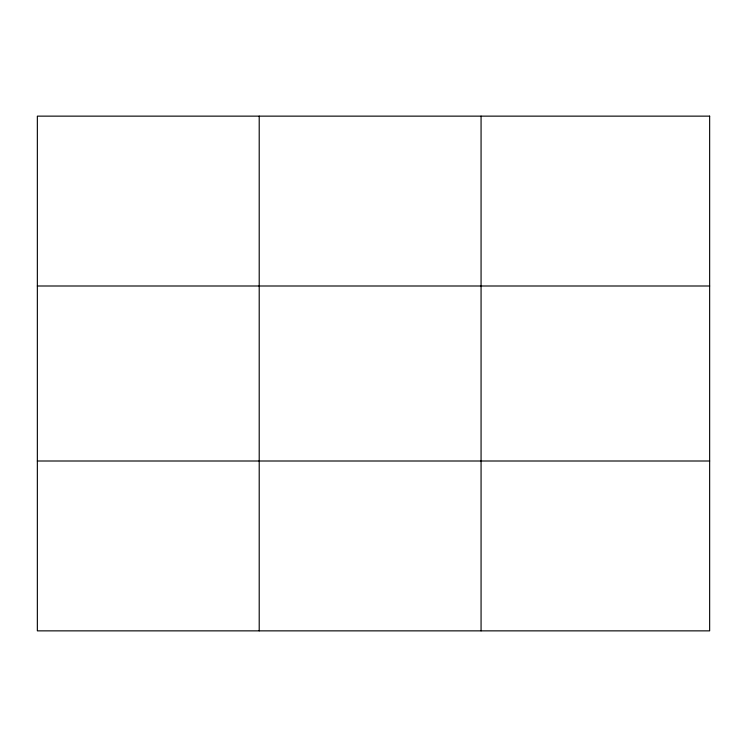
<?xml version="1.0" encoding="UTF-8"?>
<svg xmlns="http://www.w3.org/2000/svg" width="747" height="747" viewBox="0 0 747 747"><rect width="100%" height="100%" fill="white"/><g stroke="black" fill="none" stroke-linecap="round" stroke-linejoin="round"><path stroke-width="1.12" d="M259.209 630.86L259.209 116.14M481.068 630.86L481.068 116.14M37.35 285.998L709.65 285.998M37.35 461.002L709.65 461.002M709.65 116.14L709.65 630.86L37.35 630.86L37.35 116.14L709.65 116.14"/></g></svg>
